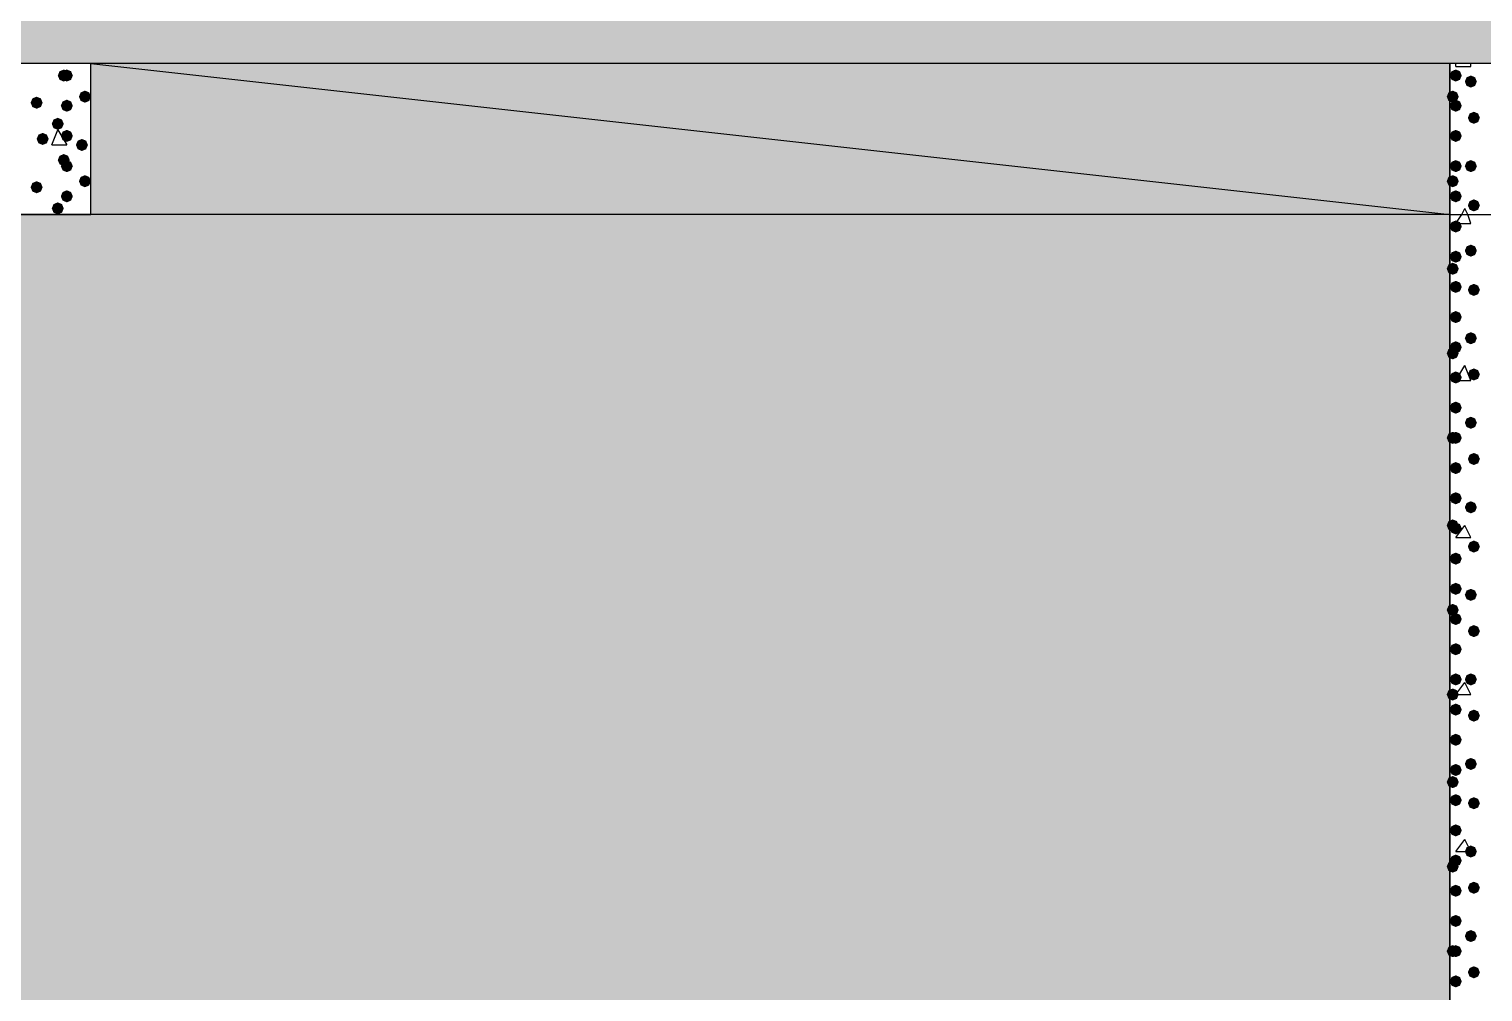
# Model space of a CAD drawing. Header units: millimetres. Extents: x 0 to 420, y 0 to 297.
# Drawn here: x 174.86 to 195.24, y 193.74 to 207.24 of the extents above; entities that cross this region are included whole.
import ezdxf

# ---------------------------------------------------------------- set-up
doc = ezdxf.new("R2010")
doc.units = ezdxf.units.MM
doc.layers.get('0').update_dxf_attribs({"linetype": 'CONTINUOUS'})

msp = doc.modelspace()

# ---------------------------------------------------------------- hatches: boundary and pattern name
at = {"true_color": 0x000008}
h = msp.add_hatch(color=0, dxfattribs=at)
h.paths.add_polyline_path([(379.518333, 225.806), (33.401, 225.806), (379.518333, 206.756)], flags=0)
h.paths.add_polyline_path([(33.401, 225.806), (379.518333, 206.756), (33.401, 206.756)], flags=0)
h = msp.add_hatch(color=0, dxfattribs=at)
h.paths.add_polyline_path([(194.775667, 206.756), (175.725667, 206.756), (194.775667, 204.639333)], flags=0)
h.paths.add_polyline_path([(175.725667, 206.756), (194.775667, 204.639333), (175.725667, 204.639333)], flags=0)
at = {"true_color": 0x000007}
for points in [[(175.429333, 206.586667), (175.404462, 206.526871), (175.344667, 206.502), (175.284871, 206.526871), (175.26, 206.586667), (175.284871, 206.646462), (175.344667, 206.671333), (175.404462, 206.646463)], [(175.471667, 206.586667), (175.446796, 206.526871), (175.387, 206.502), (175.327204, 206.526871), (175.302333, 206.586667), (175.327204, 206.646462), (175.387, 206.671333), (175.446796, 206.646463)], [(194.945, 206.586667), (194.920129, 206.526871), (194.860333, 206.502), (194.800538, 206.526871), (194.775667, 206.586667), (194.800537, 206.646462), (194.860333, 206.671333), (194.920129, 206.646463)], [(195.156667, 206.502), (195.131796, 206.442204), (195.072, 206.417333), (195.012204, 206.442204), (194.987333, 206.502), (195.012204, 206.561796), (195.072, 206.586667), (195.131796, 206.561796)], [(175.048333, 206.205667), (175.023462, 206.145871), (174.963667, 206.121), (174.903871, 206.145871), (174.879, 206.205667), (174.903871, 206.265462), (174.963667, 206.290333), (175.023462, 206.265463)], [(175.725667, 206.290333), (175.700796, 206.230537), (175.641, 206.205667), (175.581204, 206.230537), (175.556333, 206.290333), (175.581204, 206.350129), (175.641, 206.375), (175.700796, 206.350129)], [(194.902667, 206.290333), (194.877796, 206.230537), (194.818, 206.205667), (194.758204, 206.230537), (194.733333, 206.290333), (194.758204, 206.350129), (194.818, 206.375), (194.877796, 206.350129)], [(175.471667, 206.163333), (175.446796, 206.103537), (175.387, 206.078667), (175.327204, 206.103537), (175.302333, 206.163333), (175.327204, 206.223129), (175.387, 206.248), (175.446796, 206.223129)], [(194.945, 206.163333), (194.920129, 206.103537), (194.860333, 206.078667), (194.800538, 206.103537), (194.775667, 206.163333), (194.800537, 206.223129), (194.860333, 206.248), (194.920129, 206.223129)], [(195.199, 205.994), (195.174129, 205.934204), (195.114333, 205.909333), (195.054538, 205.934204), (195.029667, 205.994), (195.054537, 206.053796), (195.114333, 206.078667), (195.174129, 206.053796)], [(175.344667, 205.909333), (175.319796, 205.849538), (175.26, 205.824667), (175.200204, 205.849538), (175.175333, 205.909333), (175.200204, 205.969129), (175.26, 205.994), (175.319796, 205.969129)], [(175.133, 205.697667), (175.108129, 205.637871), (175.048333, 205.613), (174.988538, 205.637871), (174.963667, 205.697667), (174.988537, 205.757462), (175.048333, 205.782333), (175.108129, 205.757463)], [(175.471667, 205.74), (175.446796, 205.680204), (175.387, 205.655333), (175.327204, 205.680204), (175.302333, 205.74), (175.327204, 205.799796), (175.387, 205.824667), (175.446796, 205.799796)], [(175.683333, 205.613), (175.658462, 205.553204), (175.598667, 205.528333), (175.538871, 205.553204), (175.514, 205.613), (175.538871, 205.672796), (175.598667, 205.697667), (175.658462, 205.672796)], [(194.945, 205.74), (194.920129, 205.680204), (194.860333, 205.655333), (194.800538, 205.680204), (194.775667, 205.74), (194.800537, 205.799796), (194.860333, 205.824667), (194.920129, 205.799796)], [(175.429333, 205.401333), (175.404462, 205.341537), (175.344667, 205.316667), (175.284871, 205.341537), (175.26, 205.401333), (175.284871, 205.461129), (175.344667, 205.486), (175.404462, 205.461129)], [(175.471667, 205.316667), (175.446796, 205.256871), (175.387, 205.232), (175.327204, 205.256871), (175.302333, 205.316667), (175.327204, 205.376462), (175.387, 205.401333), (175.446796, 205.376463)], [(194.945, 205.316667), (194.920129, 205.256871), (194.860333, 205.232), (194.800538, 205.256871), (194.775667, 205.316667), (194.800537, 205.376462), (194.860333, 205.401333), (194.920129, 205.376463)], [(195.156667, 205.316667), (195.131796, 205.256871), (195.072, 205.232), (195.012204, 205.256871), (194.987333, 205.316667), (195.012204, 205.376462), (195.072, 205.401333), (195.131796, 205.376463)], [(175.048333, 205.020333), (175.023462, 204.960537), (174.963667, 204.935667), (174.903871, 204.960537), (174.879, 205.020333), (174.903871, 205.080129), (174.963667, 205.105), (175.023462, 205.080129)], [(175.725667, 205.105), (175.700796, 205.045204), (175.641, 205.020333), (175.581204, 205.045204), (175.556333, 205.105), (175.581204, 205.164796), (175.641, 205.189667), (175.700796, 205.164796)], [(194.902667, 205.105), (194.877796, 205.045204), (194.818, 205.020333), (194.758204, 205.045204), (194.733333, 205.105), (194.758204, 205.164796), (194.818, 205.189667), (194.877796, 205.164796)], [(175.471667, 204.893333), (175.446796, 204.833537), (175.387, 204.808667), (175.327204, 204.833537), (175.302333, 204.893333), (175.327204, 204.953129), (175.387, 204.978), (175.446796, 204.953129)], [(194.945, 204.893333), (194.920129, 204.833537), (194.860333, 204.808667), (194.800538, 204.833537), (194.775667, 204.893333), (194.800537, 204.953129), (194.860333, 204.978), (194.920129, 204.953129)], [(175.344667, 204.724), (175.319796, 204.664204), (175.26, 204.639333), (175.200204, 204.664204), (175.175333, 204.724), (175.200204, 204.783796), (175.26, 204.808667), (175.319796, 204.783796)], [(195.199, 204.766333), (195.174129, 204.706537), (195.114333, 204.681667), (195.054538, 204.706537), (195.029667, 204.766333), (195.054537, 204.826129), (195.114333, 204.851), (195.174129, 204.826129)]]:
    msp.add_hatch(color=0, dxfattribs=at).paths.add_polyline_path(points, flags=0)
at = {"true_color": 0x000008}
h = msp.add_hatch(color=0, dxfattribs=at)
h.paths.add_polyline_path([(194.775667, 204.639333), (33.401, 204.639333), (194.775667, 185.547)], flags=0)
h.paths.add_polyline_path([(33.401, 204.639333), (194.775667, 185.547), (33.401, 185.547)], flags=0)
for points in [[(194.945, 204.47), (194.920129, 204.410204), (194.860333, 204.385333), (194.800538, 204.410204), (194.775667, 204.47), (194.800537, 204.529796), (194.860333, 204.554667), (194.920129, 204.529796)], [(194.945, 204.046667), (194.920129, 203.986871), (194.860333, 203.962), (194.800538, 203.986871), (194.775667, 204.046667), (194.800537, 204.106462), (194.860333, 204.131333), (194.920129, 204.106463)], [(195.156667, 204.131333), (195.131796, 204.071537), (195.072, 204.046667), (195.012204, 204.071537), (194.987333, 204.131333), (195.012204, 204.191129), (195.072, 204.216), (195.131796, 204.191129)], [(194.902667, 203.877333), (194.877796, 203.817537), (194.818, 203.792667), (194.758204, 203.817537), (194.733333, 203.877333), (194.758204, 203.937129), (194.818, 203.962), (194.877796, 203.937129)], [(194.945, 203.623333), (194.920129, 203.563538), (194.860333, 203.538667), (194.800538, 203.563538), (194.775667, 203.623333), (194.800537, 203.683129), (194.860333, 203.708), (194.920129, 203.683129)], [(195.199, 203.581), (195.174129, 203.521204), (195.114333, 203.496333), (195.054538, 203.521204), (195.029667, 203.581), (195.054537, 203.640796), (195.114333, 203.665667), (195.174129, 203.640796)], [(194.945, 203.2), (194.920129, 203.140204), (194.860333, 203.115333), (194.800538, 203.140204), (194.775667, 203.2), (194.800537, 203.259796), (194.860333, 203.284667), (194.920129, 203.259796)], [(194.945, 202.776667), (194.920129, 202.716871), (194.860333, 202.692), (194.800538, 202.716871), (194.775667, 202.776667), (194.800537, 202.836462), (194.860333, 202.861333), (194.920129, 202.836463)], [(195.156667, 202.903667), (195.131796, 202.843871), (195.072, 202.819), (195.012204, 202.843871), (194.987333, 202.903667), (195.012204, 202.963462), (195.072, 202.988333), (195.131796, 202.963463)], [(194.902667, 202.692), (194.877796, 202.632204), (194.818, 202.607333), (194.758204, 202.632204), (194.733333, 202.692), (194.758204, 202.751796), (194.818, 202.776667), (194.877796, 202.751796)], [(194.945, 202.353333), (194.920129, 202.293537), (194.860333, 202.268667), (194.800538, 202.293537), (194.775667, 202.353333), (194.800537, 202.413129), (194.860333, 202.438), (194.920129, 202.413129)], [(195.199, 202.395667), (195.174129, 202.335871), (195.114333, 202.311), (195.054538, 202.335871), (195.029667, 202.395667), (195.054537, 202.455462), (195.114333, 202.480333), (195.174129, 202.455463)], [(194.945, 201.93), (194.920129, 201.870204), (194.860333, 201.845333), (194.800538, 201.870204), (194.775667, 201.93), (194.800537, 201.989796), (194.860333, 202.014667), (194.920129, 201.989796)], [(195.156667, 201.718333), (195.131796, 201.658537), (195.072, 201.633667), (195.012204, 201.658537), (194.987333, 201.718333), (195.012204, 201.778129), (195.072, 201.803), (195.131796, 201.778129)], [(194.902667, 201.506667), (194.877796, 201.446871), (194.818, 201.422), (194.758204, 201.446871), (194.733333, 201.506667), (194.758204, 201.566462), (194.818, 201.591333), (194.877796, 201.566463)], [(194.945, 201.506667), (194.920129, 201.446871), (194.860333, 201.422), (194.800538, 201.446871), (194.775667, 201.506667), (194.800537, 201.566462), (194.860333, 201.591333), (194.920129, 201.566463)], [(195.199, 201.210333), (195.174129, 201.150537), (195.114333, 201.125667), (195.054538, 201.150537), (195.029667, 201.210333), (195.054537, 201.270129), (195.114333, 201.295), (195.174129, 201.270129)], [(194.945, 201.083333), (194.920129, 201.023537), (194.860333, 200.998667), (194.800538, 201.023537), (194.775667, 201.083333), (194.800537, 201.143129), (194.860333, 201.168), (194.920129, 201.143129)], [(194.945, 200.66), (194.920129, 200.600204), (194.860333, 200.575333), (194.800538, 200.600204), (194.775667, 200.66), (194.800537, 200.719796), (194.860333, 200.744667), (194.920129, 200.719796)], [(195.156667, 200.533), (195.131796, 200.473204), (195.072, 200.448333), (195.012204, 200.473204), (194.987333, 200.533), (195.012204, 200.592796), (195.072, 200.617667), (195.131796, 200.592796)], [(194.902667, 200.279), (194.877796, 200.219204), (194.818, 200.194333), (194.758204, 200.219204), (194.733333, 200.279), (194.758204, 200.338796), (194.818, 200.363667), (194.877796, 200.338796)], [(194.945, 200.236667), (194.920129, 200.176871), (194.860333, 200.152), (194.800538, 200.176871), (194.775667, 200.236667), (194.800537, 200.296462), (194.860333, 200.321333), (194.920129, 200.296463)], [(195.199, 199.982667), (195.174129, 199.922871), (195.114333, 199.898), (195.054538, 199.922871), (195.029667, 199.982667), (195.054537, 200.042462), (195.114333, 200.067333), (195.174129, 200.042463)], [(194.945, 199.813333), (194.920129, 199.753537), (194.860333, 199.728667), (194.800538, 199.753537), (194.775667, 199.813333), (194.800537, 199.873129), (194.860333, 199.898), (194.920129, 199.873129)], [(194.945, 199.39), (194.920129, 199.330204), (194.860333, 199.305333), (194.800538, 199.330204), (194.775667, 199.39), (194.800537, 199.449796), (194.860333, 199.474667), (194.920129, 199.449796)], [(195.156667, 199.305333), (195.131796, 199.245537), (195.072, 199.220667), (195.012204, 199.245537), (194.987333, 199.305333), (195.012204, 199.365129), (195.072, 199.39), (195.131796, 199.365129)], [(194.902667, 199.093667), (194.877796, 199.033871), (194.818, 199.009), (194.758204, 199.033871), (194.733333, 199.093667), (194.758204, 199.153462), (194.818, 199.178333), (194.877796, 199.153463)], [(194.945, 198.966667), (194.920129, 198.906871), (194.860333, 198.882), (194.800538, 198.906871), (194.775667, 198.966667), (194.800537, 199.026462), (194.860333, 199.051333), (194.920129, 199.026463)], [(195.199, 198.797333), (195.174129, 198.737537), (195.114333, 198.712667), (195.054538, 198.737537), (195.029667, 198.797333), (195.054537, 198.857129), (195.114333, 198.882), (195.174129, 198.857129)], [(194.945, 198.543333), (194.920129, 198.483537), (194.860333, 198.458667), (194.800538, 198.483537), (194.775667, 198.543333), (194.800537, 198.603129), (194.860333, 198.628), (194.920129, 198.603129)], [(194.945, 198.12), (194.920129, 198.060204), (194.860333, 198.035333), (194.800538, 198.060204), (194.775667, 198.12), (194.800537, 198.179796), (194.860333, 198.204667), (194.920129, 198.179796)], [(195.156667, 198.12), (195.131796, 198.060204), (195.072, 198.035333), (195.012204, 198.060204), (194.987333, 198.12), (195.012204, 198.179796), (195.072, 198.204667), (195.131796, 198.179796)], [(194.902667, 197.908333), (194.877796, 197.848537), (194.818, 197.823667), (194.758204, 197.848537), (194.733333, 197.908333), (194.758204, 197.968129), (194.818, 197.993), (194.877796, 197.968129)], [(194.945, 197.696667), (194.920129, 197.636871), (194.860333, 197.612), (194.800538, 197.636871), (194.775667, 197.696667), (194.800537, 197.756462), (194.860333, 197.781333), (194.920129, 197.756463)], [(195.199, 197.612), (195.174129, 197.552204), (195.114333, 197.527333), (195.054538, 197.552204), (195.029667, 197.612), (195.054537, 197.671796), (195.114333, 197.696667), (195.174129, 197.671796)], [(194.945, 197.273333), (194.920129, 197.213537), (194.860333, 197.188667), (194.800538, 197.213537), (194.775667, 197.273333), (194.800537, 197.333129), (194.860333, 197.358), (194.920129, 197.333129)], [(194.945, 196.85), (194.920129, 196.790204), (194.860333, 196.765333), (194.800538, 196.790204), (194.775667, 196.85), (194.800537, 196.909796), (194.860333, 196.934667), (194.920129, 196.909796)], [(195.156667, 196.934667), (195.131796, 196.874871), (195.072, 196.85), (195.012204, 196.874871), (194.987333, 196.934667), (195.012204, 196.994462), (195.072, 197.019333), (195.131796, 196.994463)], [(194.902667, 196.680667), (194.877796, 196.620871), (194.818, 196.596), (194.758204, 196.620871), (194.733333, 196.680667), (194.758204, 196.740462), (194.818, 196.765333), (194.877796, 196.740463)], [(194.945, 196.426667), (194.920129, 196.366871), (194.860333, 196.342), (194.800538, 196.366871), (194.775667, 196.426667), (194.800537, 196.486462), (194.860333, 196.511333), (194.920129, 196.486463)], [(195.199, 196.384333), (195.174129, 196.324537), (195.114333, 196.299667), (195.054538, 196.324537), (195.029667, 196.384333), (195.054537, 196.444129), (195.114333, 196.469), (195.174129, 196.444129)], [(194.945, 196.003333), (194.920129, 195.943537), (194.860333, 195.918667), (194.800538, 195.943537), (194.775667, 196.003333), (194.800537, 196.063129), (194.860333, 196.088), (194.920129, 196.063129)], [(195.156667, 195.707), (195.131796, 195.647204), (195.072, 195.622333), (195.012204, 195.647204), (194.987333, 195.707), (195.012204, 195.766796), (195.072, 195.791667), (195.131796, 195.766796)], [(194.902667, 195.495333), (194.877796, 195.435537), (194.818, 195.410667), (194.758204, 195.435537), (194.733333, 195.495333), (194.758204, 195.555129), (194.818, 195.58), (194.877796, 195.555129)], [(194.945, 195.58), (194.920129, 195.520204), (194.860333, 195.495333), (194.800538, 195.520204), (194.775667, 195.58), (194.800537, 195.639796), (194.860333, 195.664667), (194.920129, 195.639796)], [(195.199, 195.199), (195.174129, 195.139204), (195.114333, 195.114333), (195.054538, 195.139204), (195.029667, 195.199), (195.054537, 195.258796), (195.114333, 195.283667), (195.174129, 195.258796)], [(194.945, 195.156667), (194.920129, 195.096871), (194.860333, 195.072), (194.800538, 195.096871), (194.775667, 195.156667), (194.800537, 195.216462), (194.860333, 195.241333), (194.920129, 195.216463)], [(194.945, 194.733333), (194.920129, 194.673537), (194.860333, 194.648667), (194.800538, 194.673537), (194.775667, 194.733333), (194.800537, 194.793129), (194.860333, 194.818), (194.920129, 194.793129)], [(195.156667, 194.521667), (195.131796, 194.461871), (195.072, 194.437), (195.012204, 194.461871), (194.987333, 194.521667), (195.012204, 194.581462), (195.072, 194.606333), (195.131796, 194.581463)], [(194.902667, 194.31), (194.877796, 194.250204), (194.818, 194.225333), (194.758204, 194.250204), (194.733333, 194.31), (194.758204, 194.369796), (194.818, 194.394667), (194.877796, 194.369796)], [(194.945, 194.31), (194.920129, 194.250204), (194.860333, 194.225333), (194.800538, 194.250204), (194.775667, 194.31), (194.800537, 194.369796), (194.860333, 194.394667), (194.920129, 194.369796)], [(195.199, 194.013667), (195.174129, 193.953871), (195.114333, 193.929), (195.054538, 193.953871), (195.029667, 194.013667), (195.054537, 194.073462), (195.114333, 194.098333), (195.174129, 194.073463)], [(194.945, 193.886667), (194.920129, 193.826871), (194.860333, 193.802), (194.800538, 193.826871), (194.775667, 193.886667), (194.800537, 193.946462), (194.860333, 193.971333), (194.920129, 193.946463)]]:
    msp.add_hatch(color=0, dxfattribs=at).paths.add_polyline_path(points, flags=0)

# ---------------------------------------------------------------- linework, layer by layer
at = {"color": 0, "true_color": 0x000008}
for points in [[(33.401, 225.806), (379.518333, 206.756), (33.401, 206.756)], [(194.775667, 206.756), (175.725667, 206.756), (194.775667, 204.639333)], [(175.725667, 206.756), (194.775667, 204.639333), (175.725667, 204.639333)], [(194.775667, 204.639333), (33.401, 204.639333), (194.775667, 185.547)]]:
    msp.add_lwpolyline(points, close=True, dxfattribs=at)
at = {"color": 0, "true_color": 0x000007}
for points in [[(32.342667, 185.547), (32.342667, 162.263667), (380.576667, 162.263667), (380.576667, 185.547), (218.101333, 185.547), (218.101333, 206.756), (194.775667, 206.756), (194.775667, 185.547)], [(32.342667, 185.547), (32.342667, 162.263667), (380.576667, 162.263667), (380.576667, 185.547), (218.101333, 185.547), (218.101333, 206.756), (194.775667, 206.756), (194.775667, 185.547)], [(173.609, 206.756), (173.609, 204.639333), (175.725667, 204.639333), (175.725667, 206.756)], [(194.775667, 206.756), (194.775667, 204.639333), (196.892333, 204.639333), (196.892333, 206.756)]]:
    msp.add_lwpolyline(points, close=True, dxfattribs=at)
for points in [[(194.860333, 206.713667), (194.860333, 206.756)], [(194.860333, 206.713667), (195.072, 206.713667)], [(195.072, 206.713667), (195.072, 206.756)], [(175.175333, 205.613), (175.26, 205.824667), (175.387, 205.613)], [(175.175333, 205.613), (175.387, 205.613)], [(194.945, 204.639333), (194.987333, 204.724)], [(195.029667, 204.639333), (194.987333, 204.724)], [(194.775667, 204.639333), (194.775667, 185.547)]]:
    msp.add_lwpolyline(points, dxfattribs=at)
at = {"color": 0, "true_color": 0x000008}
for points in [[(194.860333, 204.512333), (194.945, 204.639333)], [(194.860333, 204.512333), (195.072, 204.512333)], [(195.072, 204.512333), (195.029667, 204.639333)], [(194.860333, 202.311), (194.987333, 202.522667)], [(195.072, 202.311), (194.987333, 202.522667)], [(194.860333, 202.311), (195.072, 202.311)], [(194.860333, 200.109667), (194.987333, 200.279)], [(195.072, 200.109667), (194.987333, 200.279)], [(194.860333, 200.109667), (195.072, 200.109667)], [(194.860333, 197.908333), (194.987333, 198.077667)], [(195.072, 197.908333), (194.987333, 198.077667)], [(194.860333, 197.908333), (195.072, 197.908333)], [(194.860333, 195.707), (194.987333, 195.876333)], [(194.860333, 195.707), (195.072, 195.707)], [(195.072, 195.707), (194.987333, 195.876333)]]:
    msp.add_lwpolyline(points, dxfattribs=at)

doc.saveas('drawing.dxf')
